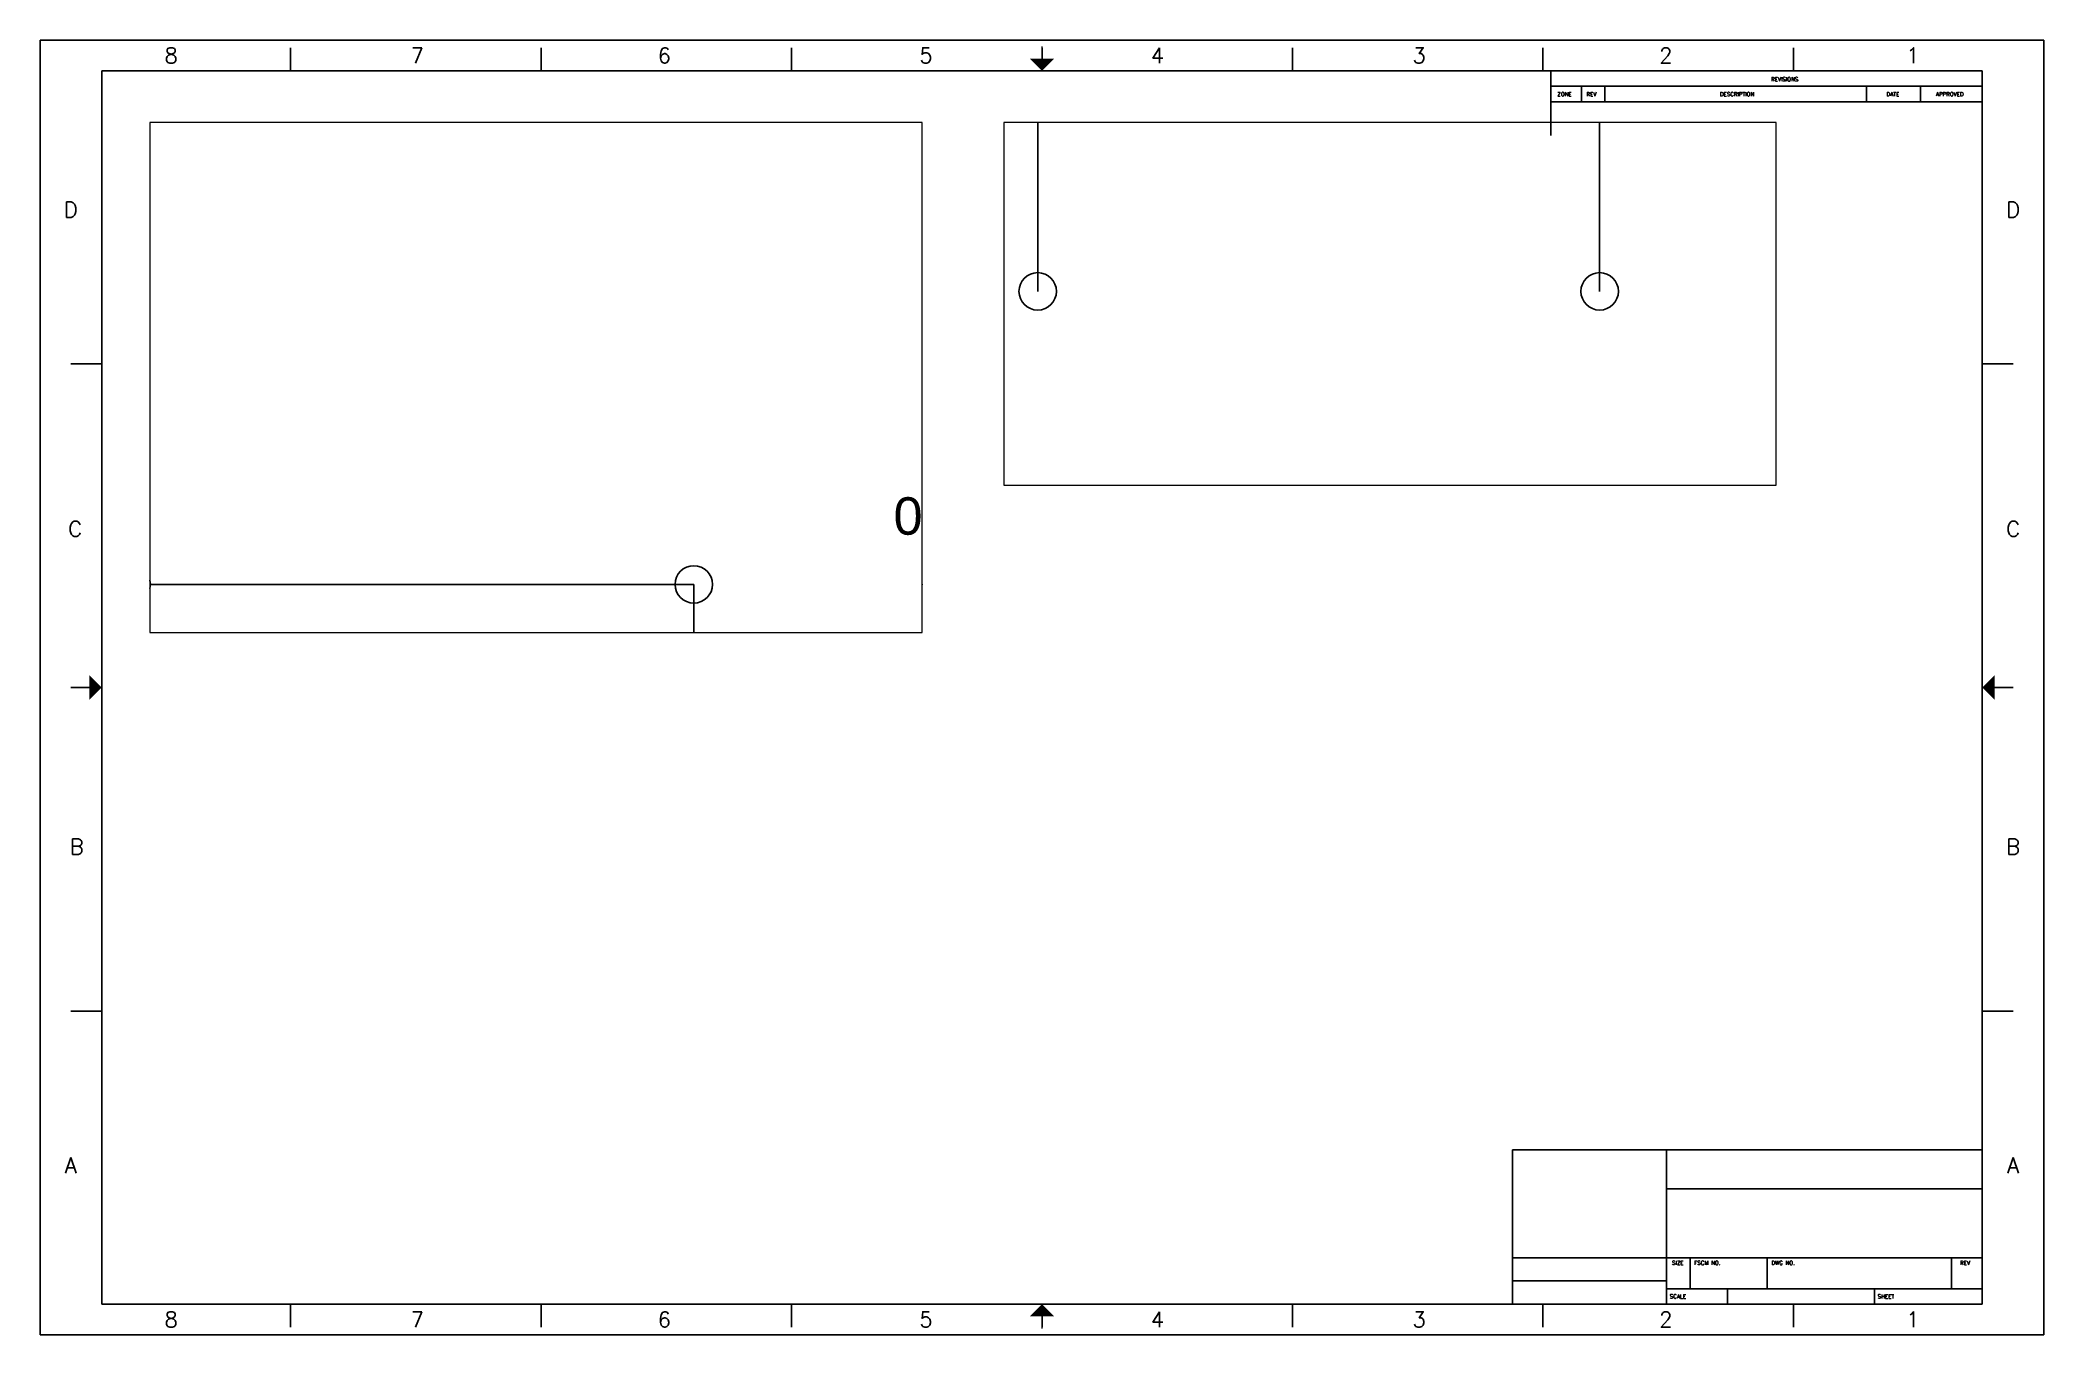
# Paper-space layout 'D-Size Layout' of a CAD drawing. Header units: inches. Extents: x 0 to 32.5, y 0 to 21.
# The model-space entities are those that its viewports show. They can reach past a viewport. Long polylines and large blocks are cut down to what shows.
import ezdxf
from ezdxf.enums import TextEntityAlignment as Align

# ---------------------------------------------------------------- set-up
doc = ezdxf.new("R2010")
doc.units = ezdxf.units.IN
doc.header["$MEASUREMENT"] = 0
for name, color, linetype in [('Dimensions', 1, 'Continuous'), ('Model-Top', 7, 'Continuous'), ('Title Block', 7, 'Continuous')]:
    doc.layers.add(name, color=color, linetype=linetype)
doc.layers.add('Viewport', color=5, linetype='Continuous', plot=False)
doc.styles.add('Roman', font='romans')
doc.styles.get("Standard").update_dxf_attribs({"font": 'arial.ttf'})

# ---------------------------------------------------------------- blocks, each defined once
blk = doc.blocks.new('ANSI D title block')
at = {"layer": 'Title Block'}
for p, q in [((32.5, 21), (0, 21)), ((0, 21), (0, 0)), ((4.062, 20.5), (4.062, 20.875)), ((8.125, 20.5), (8.125, 20.875)), ((12.188, 20.5), (12.188, 20.875)), ((16.25, 20.5), (16.25, 20.875)), ((20.312, 20.5), (20.312, 20.875)), ((24.375, 20.5), (24.375, 20.875)), ((28.438, 20.5), (28.438, 20.875)), ((32.5, 0), (32.5, 21)), ((32.5, 20.5), (32.5, 20.875)), ((31.5, 20.5), (1, 20.5)), ((1, 20.5), (1, 0.5)), ((24.5, 19.453), (24.5, 20.5)), ((31.5, 0.5), (31.5, 20.5)), ((24.5, 20.25), (31.5, 20.25)), ((25, 20), (25, 20.25)), ((25.38, 20), (25.38, 20.25)), ((29.62, 20), (29.62, 20.25)), ((30.5, 20), (30.5, 20.25)), ((24.5, 20), (31.5, 20)), ((0.5, 15.75), (1, 15.75)), ((32, 15.75), (31.5, 15.75)), ((0.5, 10.5), (1, 10.5)), ((31.5, 10.5), (32, 10.5)), ((0.5, 5.25), (1, 5.25)), ((32, 5.25), (31.5, 5.25)), ((23.88, 3), (31.5, 3)), ((23.88, 0.5), (23.88, 3)), ((26.38, 0.5), (26.38, 3)), ((26.38, 2.37), (31.5, 2.37)), ((23.88, 1.25), (31.5, 1.25)), ((26.76, 0.75), (26.76, 1.25)), ((28.01, 0.75), (28.01, 1.25)), ((31, 0.75), (31, 1.25)), ((23.88, 0.875), (26.38, 0.875)), ((26.38, 0.75), (31.5, 0.75)), ((27.37, 0.5), (27.37, 0.75)), ((29.75, 0.5), (29.75, 0.75)), ((1, 0.5), (31.5, 0.5)), ((4.062, 0.5), (4.062, 0.125)), ((8.125, 0.5), (8.125, 0.125)), ((12.188, 0.5), (12.188, 0.125)), ((16.25, 0.125), (16.25, 0.5)), ((20.312, 0.5), (20.312, 0.125)), ((24.375, 0.5), (24.375, 0.125)), ((28.438, 0.5), (28.438, 0.125)), ((32.5, 0.125), (32.5, 0.5)), ((0, 0), (32.5, 0))]:
    blk.add_line(p, q, dxfattribs=at)
at = {"layer": 'Title Block', "const_width": 0.02}
for points in [[(16.25, 20.9), (16.25, 20.7)], [(0.6, 10.5), (0.8, 10.5)], [(0.6, 10.5), (0.6, 10.5)], [(31.9, 10.5), (31.9, 10.5)], [(16.25, 0.1), (16.25, 0.3)]]:
    blk.add_lwpolyline(points, dxfattribs=at)
at = {"layer": 'Title Block'}
for points in [[(16.05, 20.7), (16.45, 20.7), (16.25, 20.5)], [(0.8, 10.3), (0.8, 10.7), (1, 10.5)], [(31.7, 10.3), (31.7, 10.7), (31.5, 10.5)], [(16.05, 0.3), (16.45, 0.3), (16.25, 0.5)]]:
    blk.add_solid(points, dxfattribs=at)
at = {"color": 0, "style": 'Roman', "flags": 8}
for tag, p in [('FNAME', (-0.05, 6)), ('REVDATE', (-0.05, 3)), ('USER', (-0.05, 0))]:
    blk.add_attdef(tag, p, '', height=0.15, rotation=90, dxfattribs=at)
at = {"layer": 'Title Block', "style": 'Roman'}
for s, p in [('8', (2.125, 20.75)), ('7', (6.119, 20.75)), ('6', (10.125, 20.75)), ('5', (14.369, 20.75)), ('4', (18.125, 20.75)), ('3', (22.369, 20.75)), ('2', (26.369, 20.75)), ('1', (30.375, 20.75)), ('D', (0.5, 18.25)), ('D', (32, 18.25)), ('C', (0.571, 13.073)), ('C', (32, 13.073)), ('B', (0.595, 7.919)), ('B', (32, 7.919)), ('A', (0.5, 2.75)), ('A', (32, 2.75)), ('8', (2.125, 0.25)), ('7', (6.119, 0.25)), ('6', (10.125, 0.25)), ('5', (14.369, 0.25)), ('4', (18.125, 0.25)), ('3', (22.369, 0.25)), ('2', (26.369, 0.25)), ('1', (30.375, 0.25))]:
    blk.add_text(s, height=0.25, dxfattribs=at).set_placement(p, align=Align.MIDDLE_CENTER)
for s, p in [('ZONE', (24.609, 20.09)), ('REV', (25.08, 20.09)), ('DESCRIPTION', (27.246, 20.09)), ('REVISIONS', (28.075, 20.332)), ('DATE', (29.948, 20.09)), ('APPROVED', (30.748, 20.09)), ('SIZE', (26.468, 1.136)), ('FSCM NO.', (26.829, 1.136)), ('DWG NO.', (28.081, 1.136)), ('REV', (31.14, 1.136)), ('SCALE', (26.432, 0.593)), ('SHEET', (29.803, 0.593))]:
    blk.add_text(s, height=0.065, dxfattribs=at).set_placement(p)

msp = doc.modelspace()

# ---------------------------------------------------------------- linework, layer by layer
at = {"layer": 'Dimensions'}
for centre in [(5, 11), (20, 11), (26.593, 11), (5, 5), (20, 5)]:
    msp.add_circle(centre, 0.5, dxfattribs=at)
at = {"layer": 'Model-Top'}
for p, q in [((5, 5), (5, 11)), ((5, 11), (20, 11)), ((20, 11), (20, 5))]:
    msp.add_line(p, q, dxfattribs=at)

# ---------------------------------------------------------------- texts
at = {"layer": 'Dimensions'}
msp.add_text('001', height=1, dxfattribs=at).set_placement((25.331, 12.326))

psp = doc.layouts.new('D-Size Layout')

# ---------------------------------------------------------------- block references
at = {"layer": 'Title Block'}
psp.add_blockref('ANSI D title block', (0, 0), dxfattribs=at)

# ---------------------------------------------------------------- viewports
at = {"layer": 'Viewport'}
psp.add_viewport(center=(8.042, 15.529), size=(12.527, 8.27368), view_center_point=(15.786, 16.525), view_height=13.61737, dxfattribs=at)
psp.add_viewport(center=(21.895, 16.724), size=(12.527, 5.88364), view_center_point=(14.405, 4.67), view_height=9.68367, status=3, dxfattribs=at)

doc.saveas('drawing.dxf')
